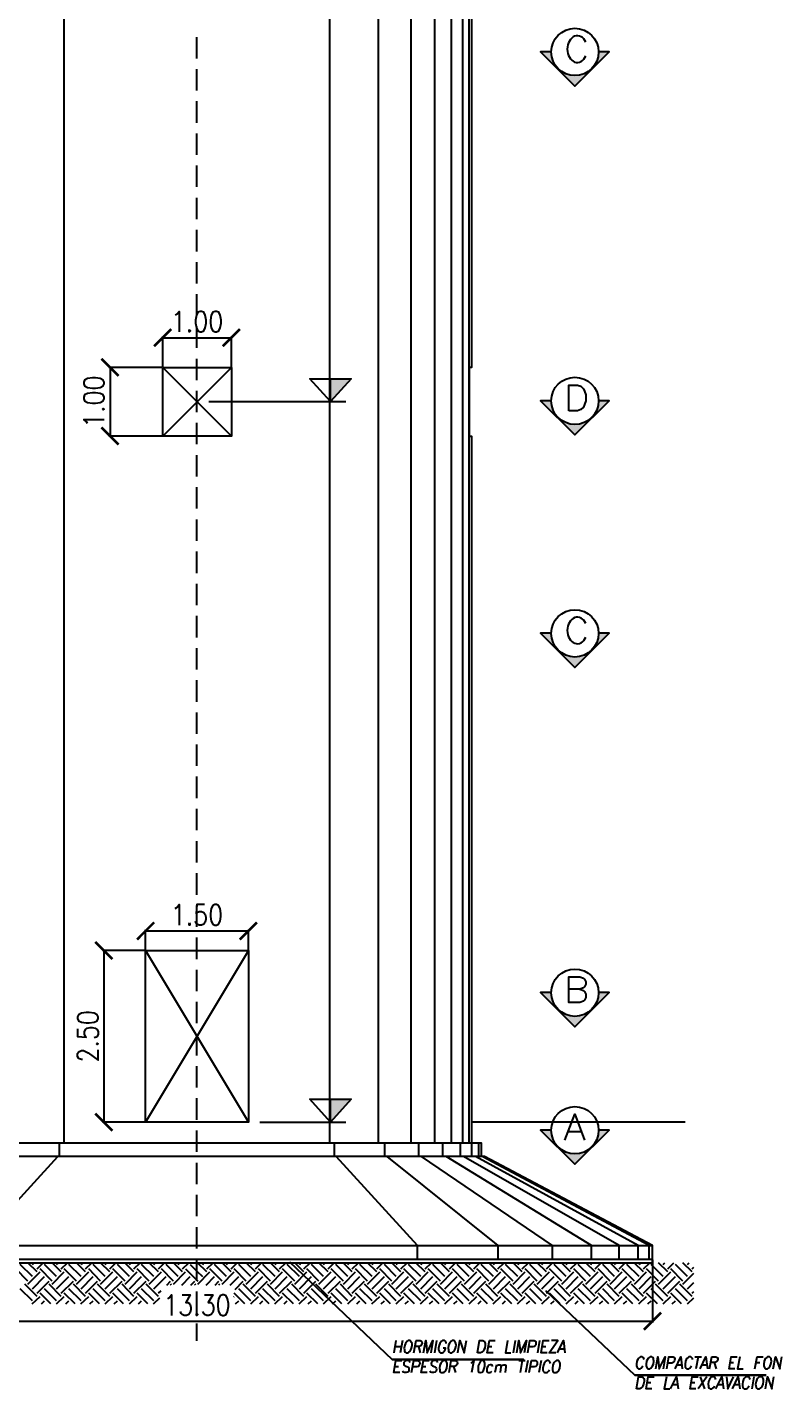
# Model space of a CAD drawing. Extents: x 93 to 1928, y 79 to 574.
# Drawn here: x 203 to 313.3, y 92 to 290.8 of the extents above; entities that cross this region are included whole.
import ezdxf

# ---------------------------------------------------------------- set-up
doc = ezdxf.new("R2010")
doc.units = 0
doc.header["$MEASUREMENT"] = 0
for name, color, linetype in [('Cotas', 1, 'Continuous'), ('PDF_00-COTAS-PARCIALES', 4, 'Continuous'), ('PDF_auxiliar', 1, 'Continuous'), ('PDF_encofrado', 4, 'Continuous'), ('PDF_HATCH', 1, 'Continuous'), ('PDF_LINEAS-POS-ARMADURA', 4, 'Continuous')]:
    doc.layers.add(name, color=color, linetype=linetype)
doc.styles.add('ROMANS', font='ROMANS.SHX', dxfattribs={"width": 0.85})
doc.dimstyles.new('1.10', dxfattribs={"dimtxt": 3, "dimasz": 2.5, "dimexe": 0.18, "dimexo": 0.0625, "dimgap": 0.85, "dimtad": 1, "dimlfac": 0.1, "dimzin": 0, "dimdsep": 46, "dimtxsty": 'ROMANS', "dimblk": 'ARCHTICK', "dimcen": 0.09, "dimclrd": 256, "dimclre": 256, "dimclrt": 2, "dimadec": 0, "dimazin": 0, "dimtfac": 1, "dimtofl": 0, "dimtmove": 0, "dimatfit": 3, "dimfxl": 15, "dimfxlon": 1, "dimtolj": 1, "dimtzin": 0, "dimarcsym": 0})

# ---------------------------------------------------------------- blocks, each defined once
blk = doc.blocks.new('_ArchTick')
at = {"color": 0, "linetype": 'ByBlock', "const_width": 0.15}
blk.add_lwpolyline([(-0.5, -0.5), (0.5, 0.5)], dxfattribs=at)
blk = doc.blocks.new('*D9')
at = {"layer": 'Cotas', "lineweight": -2, "transparency": 16777216}
for p, q in [((222.76, 241.15), (214.94, 241.15)), ((215.12, 241.15), (215.12, 231.12)), ((222.76, 231.12), (214.94, 231.12))]:
    blk.add_line(p, q, dxfattribs=at)
at = {"layer": 'Defpoints', "color": 0, "transparency": 16777216}
for p in [(222.82, 241.15), (215.12, 231.12), (222.82, 231.12)]:
    blk.add_point(p, dxfattribs=at)
at = {"layer": 'Cotas', "lineweight": -2, "transparency": 16777216, "xscale": 2.5, "yscale": 2.5, "zscale": 2.5}
for p, rotation in [((215.12, 241.15), 90), ((215.12, 231.12), 270)]:
    blk.add_blockref('_ArchTick', p, dxfattribs=dict(at, rotation=rotation))
at = {"layer": 'Cotas', "color": 2, "transparency": 16777216, "insert": (212.77, 236.14), "char_height": 3, "attachment_point": 5, "rotation": 90, "style": 'ROMANS'}
blk.add_mtext('\\A1;1.00', dxfattribs=at)
blk = doc.blocks.new('*D10')
at = {"layer": 'Cotas', "lineweight": -2, "transparency": 16777216}
for p, q in [((222.82, 241.21), (222.82, 245.67)), ((222.82, 245.49), (232.85, 245.49)), ((232.85, 241.21), (232.85, 245.67))]:
    blk.add_line(p, q, dxfattribs=at)
at = {"layer": 'Defpoints', "color": 0, "transparency": 16777216}
for p in [(232.85, 245.49), (222.82, 241.15), (232.85, 241.15)]:
    blk.add_point(p, dxfattribs=at)
at = {"layer": 'Cotas', "lineweight": -2, "transparency": 16777216, "xscale": 2.5, "yscale": 2.5, "zscale": 2.5, "rotation": 180}
blk.add_blockref('_ArchTick', (222.82, 245.49), dxfattribs=at)
at = {"layer": 'Cotas', "lineweight": -2, "transparency": 16777216, "xscale": 2.5, "yscale": 2.5, "zscale": 2.5}
blk.add_blockref('_ArchTick', (232.85, 245.49), dxfattribs=at)
at = {"layer": 'Cotas', "color": 2, "transparency": 16777216, "insert": (227.84, 247.84), "char_height": 3, "attachment_point": 5, "style": 'ROMANS'}
blk.add_mtext('\\A1;1.00', dxfattribs=at)
blk = doc.blocks.new('*D11')
at = {"layer": 'Cotas', "lineweight": -2, "transparency": 16777216}
for p, q in [((220.24, 155.97), (214.04, 155.97)), ((214.22, 155.97), (214.22, 130.89)), ((220.24, 130.89), (214.04, 130.89))]:
    blk.add_line(p, q, dxfattribs=at)
at = {"layer": 'Defpoints', "color": 0, "transparency": 16777216}
for p in [(220.31, 155.97), (214.22, 130.89), (220.31, 130.89)]:
    blk.add_point(p, dxfattribs=at)
at = {"layer": 'Cotas', "lineweight": -2, "transparency": 16777216, "xscale": 2.5, "yscale": 2.5, "zscale": 2.5}
for p, rotation in [((214.22, 155.97), 90), ((214.22, 130.89), 270)]:
    blk.add_blockref('_ArchTick', p, dxfattribs=dict(at, rotation=rotation))
at = {"layer": 'Cotas', "color": 2, "transparency": 16777216, "insert": (211.87, 143.43), "char_height": 3, "attachment_point": 5, "rotation": 90, "style": 'ROMANS'}
blk.add_mtext('\\A1;2.50', dxfattribs=at)
blk = doc.blocks.new('*D12')
at = {"layer": 'Cotas', "lineweight": -2, "transparency": 16777216}
for p, q in [((220.31, 156.03), (220.31, 159.01)), ((220.31, 158.83), (235.33, 158.83)), ((235.33, 156.03), (235.33, 159.01))]:
    blk.add_line(p, q, dxfattribs=at)
at = {"layer": 'Defpoints', "color": 0, "transparency": 16777216}
for p in [(235.33, 158.83), (220.31, 155.97), (235.33, 155.97)]:
    blk.add_point(p, dxfattribs=at)
at = {"layer": 'Cotas', "lineweight": -2, "transparency": 16777216, "xscale": 2.5, "yscale": 2.5, "zscale": 2.5, "rotation": 180}
blk.add_blockref('_ArchTick', (220.31, 158.83), dxfattribs=at)
at = {"layer": 'Cotas', "lineweight": -2, "transparency": 16777216, "xscale": 2.5, "yscale": 2.5, "zscale": 2.5}
blk.add_blockref('_ArchTick', (235.33, 158.83), dxfattribs=at)
at = {"layer": 'Cotas', "color": 2, "transparency": 16777216, "insert": (227.82, 161.18), "char_height": 3, "attachment_point": 5, "style": 'ROMANS'}
blk.add_mtext('\\A1;1.50', dxfattribs=at)
blk = doc.blocks.new('*D13')
at = {"layer": 'Cotas', "lineweight": -2, "transparency": 16777216}
for p, q in [((161.26, 110.8), (161.26, 101.65)), ((294.38, 110.8), (294.38, 101.65)), ((161.26, 101.83), (294.38, 101.83))]:
    blk.add_line(p, q, dxfattribs=at)
at = {"layer": 'Defpoints', "color": 0, "transparency": 16777216}
for p in [(161.26, 110.86), (294.38, 110.86), (294.38, 101.83)]:
    blk.add_point(p, dxfattribs=at)
at = {"layer": 'Cotas', "lineweight": -2, "transparency": 16777216, "xscale": 2.5, "yscale": 2.5, "zscale": 2.5, "rotation": 180}
blk.add_blockref('_ArchTick', (161.26, 101.83), dxfattribs=at)
at = {"layer": 'Cotas', "lineweight": -2, "transparency": 16777216, "xscale": 2.5, "yscale": 2.5, "zscale": 2.5}
blk.add_blockref('_ArchTick', (294.38, 101.83), dxfattribs=at)
at = {"layer": 'Cotas', "color": 2, "transparency": 16777216, "insert": (227.82, 104.18), "char_height": 3, "attachment_point": 5, "style": 'ROMANS'}
blk.add_mtext('\\A1;13.30', dxfattribs=at)

msp = doc.modelspace()

# ---------------------------------------------------------------- hatches: boundary and pattern name
at = {"layer": 'PDF_00-COTAS-PARCIALES', "transparency": 33554559}
for points in [[(288.045, 287.243), (286.453, 287.243), (286.421, 286.606), (286.23, 286.001), (285.944, 285.428), (285.562, 284.919), (285.116, 284.474), (284.575, 284.155), (283.97, 283.932), (283.334, 283.805), (282.697, 283.805), (282.092, 283.932), (281.487, 284.155), (280.946, 284.474), (280.469, 284.919), (280.087, 285.428), (279.8, 286.001), (279.641, 286.606), (279.578, 287.243), (278.018, 287.243), (280.341, 284.919), (280.755, 284.474), (281.105, 284.155), (283.015, 282.245), (284.607, 283.805), (284.702, 283.932), (284.957, 284.155), (286.23, 285.428), (286.771, 286.001), (287.408, 286.606)], [(288.045, 236.281), (286.453, 236.281), (286.421, 235.644), (286.23, 235.039), (285.944, 234.466), (285.562, 233.957), (285.116, 233.543), (284.575, 233.193), (283.97, 232.97), (283.334, 232.843), (282.697, 232.843), (282.092, 232.97), (281.487, 233.193), (280.946, 233.543), (280.469, 233.957), (280.087, 234.466), (279.8, 235.039), (279.641, 235.644), (279.578, 236.281), (278.018, 236.281), (283.015, 231.283), (284.607, 232.843), (284.702, 232.97), (284.957, 233.193), (285.275, 233.543), (285.721, 233.957), (286.23, 234.466), (286.771, 235.039), (287.408, 235.644)], [(288.045, 202.316), (286.453, 202.316), (286.421, 201.68), (286.23, 201.075), (285.944, 200.502), (285.562, 199.993), (285.116, 199.579), (284.575, 199.229), (283.97, 199.006), (283.334, 198.878), (282.697, 198.878), (282.092, 199.006), (281.487, 199.229), (280.946, 199.579), (280.469, 199.993), (280.087, 200.502), (279.8, 201.075), (279.641, 201.68), (279.578, 202.316), (278.018, 202.316), (283.015, 197.319), (284.607, 198.878), (284.702, 199.006), (284.957, 199.229), (285.275, 199.579), (285.721, 199.993), (286.23, 200.502), (286.771, 201.075), (287.408, 201.68)], [(288.045, 149.826), (286.453, 149.826), (286.421, 149.189), (286.23, 148.585), (285.944, 148.012), (285.562, 147.502), (285.116, 147.088), (284.575, 146.738), (283.97, 146.515), (283.334, 146.388), (282.697, 146.388), (282.092, 146.515), (281.487, 146.738), (280.946, 147.088), (280.469, 147.502), (280.087, 148.012), (279.8, 148.585), (279.641, 149.189), (279.578, 149.826), (278.018, 149.826), (283.015, 144.828), (284.607, 146.388), (284.702, 146.515), (284.957, 146.738), (285.275, 147.088), (285.721, 147.502), (286.23, 148.012), (286.771, 148.585), (287.408, 149.189)], [(288.045, 129.74), (286.453, 129.74), (286.421, 129.135), (286.23, 128.499), (285.944, 127.926), (285.562, 127.448), (285.116, 127.003), (284.575, 126.684), (283.97, 126.43), (283.334, 126.334), (282.697, 126.334), (282.092, 126.43), (281.487, 126.684), (280.946, 127.003), (280.469, 127.448), (280.087, 127.926), (279.8, 128.499), (279.641, 129.135), (279.578, 129.74), (278.018, 129.74), (278.654, 129.135), (279.259, 128.499), (279.832, 127.926), (280.341, 127.448), (280.755, 127.003), (281.105, 126.684), (281.328, 126.43), (281.456, 126.334), (283.015, 124.743), (285.721, 127.448), (286.23, 127.926), (286.771, 128.499), (287.408, 129.135)]]:
    msp.add_hatch(color=256, dxfattribs=at).paths.add_polyline_path(points)

# ---------------------------------------------------------------- linework, layer by layer
at = {"layer": 'PDF_00-COTAS-PARCIALES', "lineweight": 25}
for points in [[(279.578, 287.243), (278.018, 287.243), (283.015, 282.245), (288.045, 287.243), (286.453, 287.243)], [(279.578, 236.281), (278.018, 236.281), (283.015, 231.283), (288.045, 236.281), (286.453, 236.281)], [(279.578, 202.316), (278.018, 202.316), (283.015, 197.319), (288.045, 202.316), (286.453, 202.316)], [(279.578, 149.826), (278.018, 149.826), (283.015, 144.828), (288.045, 149.826), (286.453, 149.826)], [(279.578, 129.74), (278.018, 129.74), (283.015, 124.743), (288.045, 129.74), (286.453, 129.74)]]:
    msp.add_lwpolyline(points, dxfattribs=at)
at = {"layer": 'PDF_00-COTAS-PARCIALES', "color": 2, "lineweight": 25}
for points in [[(247.332, 236.153), (244.308, 239.496), (250.324, 239.496), (247.332, 236.153), (247.332, 239.496)], [(229.538, 236.153), (249.56, 236.153)], [(247.332, 130.886), (244.308, 134.26), (250.324, 134.26), (247.332, 130.886), (247.332, 134.26)], [(237.019, 130.886), (249.56, 130.886)]]:
    msp.add_lwpolyline(points, dxfattribs=at)
at = {"layer": 'PDF_00-COTAS-PARCIALES', "color": 6, "lineweight": 25}
msp.add_lwpolyline([(282.124, 234.816), (282.124, 238.572), (283.397, 238.572), (283.907, 238.413), (284.289, 238.031), (284.448, 237.681), (284.639, 237.14), (284.639, 236.249), (284.448, 235.708), (284.289, 235.357), (283.907, 235.007), (283.397, 234.816)], close=True, dxfattribs=at)
for points in [[(283.747, 150.335), (284.289, 150.144), (284.448, 149.985), (284.639, 149.603), (284.639, 149.094), (284.448, 148.712), (284.289, 148.553), (283.747, 148.362), (282.124, 148.362), (282.124, 152.118), (283.747, 152.118), (284.289, 151.927), (284.448, 151.768), (284.639, 151.418), (284.639, 151.036), (284.448, 150.685), (284.289, 150.526), (283.747, 150.335), (282.124, 150.335)], [(281.583, 128.276), (283.015, 132.064), (284.448, 128.276)], [(282.124, 129.549), (283.907, 129.549)]]:
    msp.add_lwpolyline(points, dxfattribs=at)
at = {"layer": 'PDF_00-COTAS-PARCIALES', "lineweight": 25}
for centre in [(283.031, 287.227), (283.031, 236.265), (283.031, 202.3), (283.031, 149.81), (283.031, 129.724)]:
    msp.add_circle(centre, 3.454, dxfattribs=at)
at = {"layer": 'PDF_00-COTAS-PARCIALES', "color": 6, "lineweight": 25}
for centre, major_axis, ratio, start_param, end_param in [((283.38, 287.646), (0.02, 1.954), 0.7461485, 5.2558136, 10.4800962), ((283.384, 202.731), (-0.001, 1.94), 0.751241, 5.2450522, 10.4611507)]:
    msp.add_ellipse(centre, major_axis=major_axis, ratio=ratio, start_param=start_param, end_param=end_param, dxfattribs=at)
at = {"layer": 'PDF_00-COTAS-PARCIALES', "color": 2, "transparency": 33554559}
for points in [[(247.332, 239.496), (250.324, 239.496), (247.332, 236.153)], [(247.332, 134.26), (250.324, 134.26), (247.332, 130.886)]]:
    msp.add_solid(points, dxfattribs=at)
at = {"layer": 'PDF_auxiliar', "lineweight": 25}
for points in [[(208.402, 127.894), (208.402, 454.645)], [(247.237, 127.894), (247.237, 454.645)], [(254.335, 127.894), (254.335, 454.645)], [(259.11, 127.894), (259.11, 454.645)], [(262.548, 127.894), (262.548, 454.645)], [(264.999, 127.894), (264.999, 454.645)], [(266.654, 127.894), (266.654, 454.645)], [(267.609, 127.894), (267.609, 454.645)], [(227.819, 286.288), (227.819, 289.407)], [(227.819, 281.577), (227.819, 284.728)], [(227.819, 276.898), (227.819, 280.017)], [(227.819, 272.187), (227.819, 275.338)], [(227.819, 267.507), (227.819, 270.627)], [(227.819, 262.796), (227.819, 265.916)], [(227.819, 258.085), (227.819, 261.236)], [(227.819, 253.406), (227.819, 256.525)], [(227.819, 248.695), (227.819, 251.846)], [(227.819, 244.016), (227.819, 247.135)], [(222.822, 241.151), (232.849, 231.124)], [(232.849, 241.151), (222.822, 231.124)], [(227.819, 239.305), (227.819, 242.424)], [(227.819, 234.593), (227.819, 237.745)], [(227.819, 229.914), (227.819, 233.034)], [(227.819, 225.203), (227.819, 228.354)], [(227.819, 220.524), (227.819, 223.643)], [(227.819, 215.813), (227.819, 218.932)], [(227.819, 211.102), (227.819, 214.253)], [(227.819, 206.422), (227.819, 209.542)], [(227.819, 201.711), (227.819, 204.863)], [(227.819, 197.032), (227.819, 200.152)], [(227.819, 192.321), (227.819, 195.441)], [(227.819, 187.61), (227.819, 190.761)], [(227.819, 182.931), (227.819, 186.05)], [(227.819, 178.22), (227.819, 181.371)], [(227.819, 173.54), (227.819, 176.66)], [(227.819, 168.829), (227.819, 171.949)], [(227.819, 164.118), (227.819, 167.27)], [(227.819, 159.439), (227.819, 162.559)], [(227.819, 154.728), (227.819, 157.879)], [(220.307, 155.969), (235.332, 130.886)], [(235.332, 155.969), (220.307, 130.886)], [(227.819, 150.049), (227.819, 153.168)], [(227.819, 145.338), (227.819, 148.457)], [(227.819, 140.627), (227.819, 143.778)], [(227.819, 135.947), (227.819, 139.067)], [(227.819, 131.236), (227.819, 134.388)], [(227.819, 126.557), (227.819, 129.677)], [(207.734, 125.889), (207.734, 127.894)], [(247.905, 125.889), (247.905, 127.894)], [(255.258, 125.889), (255.258, 127.894)], [(260.224, 125.889), (260.224, 127.894)], [(263.757, 125.889), (263.757, 127.894)], [(266.304, 125.889), (266.304, 127.894)], [(267.991, 125.889), (267.991, 127.894)], [(269.009, 125.889), (269.009, 127.894)], [(195.606, 110.864), (195.606, 112.869), (207.479, 125.889)], [(260.033, 110.864), (260.033, 112.869), (248.16, 125.889)], [(271.842, 110.864), (271.842, 112.869), (255.608, 125.889)], [(279.768, 110.864), (279.768, 112.869), (260.606, 125.889)], [(285.466, 110.864), (285.466, 112.869), (264.203, 125.889)], [(289.509, 110.864), (289.509, 112.869), (266.749, 125.889)], [(292.278, 110.864), (292.278, 112.869), (268.5, 125.889)], [(293.87, 110.864), (293.87, 112.869), (269.487, 125.889)], [(227.819, 121.846), (227.819, 124.965)], [(227.819, 117.167), (227.819, 120.286)], [(227.819, 112.456), (227.819, 115.575)], [(161.26, 110.864), (161.26, 110.355), (294.379, 110.355), (294.379, 110.864)], [(227.819, 107.745), (227.819, 110.896)], [(241.348, 110.482), (256.34, 96.253), (275.535, 96.253), (256.372, 96.253)], [(227.819, 103.065), (227.819, 106.185)], [(278.718, 106.312), (291.769, 93.93)], [(227.819, 98.959), (227.819, 101.506)], [(310.963, 93.93), (291.801, 93.93), (310.963, 93.93)]]:
    msp.add_lwpolyline(points, dxfattribs=at)
at = {"layer": 'PDF_auxiliar', "color": 6, "lineweight": 25}
msp.add_lwpolyline([(299.122, 130.886), (267.927, 130.886)], dxfattribs=at)
at = {"layer": 'PDF_encofrado', "lineweight": 25}
for points in [[(267.927, 454.645), (267.927, 330.152), (267.609, 330.152), (267.609, 320.125), (267.927, 320.125), (267.927, 241.151), (267.609, 241.151), (267.609, 231.124), (267.927, 231.124), (267.927, 127.894)], [(186.311, 127.894), (269.328, 127.894), (269.328, 125.889)], [(161.26, 112.869), (294.379, 112.869)]]:
    msp.add_lwpolyline(points, dxfattribs=at)
for points in [[(222.822, 241.151), (232.849, 241.151), (232.849, 231.124), (222.822, 231.124)], [(220.307, 155.969), (235.332, 155.969), (235.332, 130.886), (220.307, 130.886)], [(269.837, 125.889), (185.834, 125.889), (161.26, 112.869), (161.26, 110.864), (294.379, 110.864), (294.379, 112.869)]]:
    msp.add_lwpolyline(points, close=True, dxfattribs=at)
at = {"layer": 'PDF_HATCH', "lineweight": 25}
for points in [[(203.118, 107.681), (201.367, 109.464)], [(203.787, 108.349), (202.004, 110.132)], [(204.455, 109.018), (203.118, 110.355)], [(203.787, 110.132), (204.041, 110.355)], [(204.455, 109.464), (205.346, 110.355)], [(206.683, 107.681), (204.901, 109.464)], [(207.32, 108.349), (205.569, 110.132)], [(207.988, 109.018), (206.651, 110.355)], [(207.32, 110.132), (207.574, 110.355)], [(207.988, 109.464), (208.911, 110.355)], [(210.216, 107.681), (208.434, 109.464)], [(210.885, 108.349), (209.102, 110.132)], [(211.553, 109.018), (210.216, 110.355)], [(210.885, 110.132), (211.108, 110.355)], [(211.553, 109.464), (212.445, 110.355)], [(213.75, 107.681), (211.999, 109.464)], [(214.418, 108.349), (212.668, 110.132)], [(215.087, 109.018), (213.75, 110.355)], [(214.418, 110.132), (214.673, 110.355)], [(215.087, 109.464), (215.978, 110.355)], [(217.315, 107.681), (215.532, 109.464)], [(217.983, 108.349), (216.201, 110.132)], [(218.62, 109.018), (217.283, 110.355)], [(217.983, 110.132), (218.206, 110.355)], [(218.62, 109.464), (219.543, 110.355)], [(220.848, 107.681), (219.066, 109.464)], [(221.517, 108.349), (219.734, 110.132)], [(222.185, 109.018), (220.848, 110.355)], [(221.517, 110.132), (221.74, 110.355)], [(222.185, 109.464), (223.076, 110.355)], [(224.382, 107.681), (222.631, 109.464)], [(225.05, 108.349), (223.299, 110.132)], [(225.718, 109.018), (224.382, 110.355)], [(225.05, 110.132), (225.305, 110.355)], [(225.718, 109.464), (226.61, 110.355)], [(226.164, 109.464), (227.819, 107.808), (227.947, 107.681)], [(226.833, 110.132), (227.819, 109.113), (228.615, 108.349)], [(229.252, 109.018), (227.915, 110.355)], [(228.615, 110.132), (228.838, 110.355)], [(229.252, 109.464), (230.175, 110.355)], [(231.48, 107.681), (229.697, 109.464)], [(232.148, 108.349), (230.366, 110.132)], [(232.817, 109.018), (231.48, 110.355)], [(232.148, 110.132), (232.371, 110.355)], [(232.817, 109.464), (233.708, 110.355)], [(235.013, 107.681), (233.263, 109.464)], [(235.682, 108.349), (233.931, 110.132)], [(236.35, 109.018), (235.013, 110.355)], [(235.682, 110.132), (235.936, 110.355)], [(236.35, 109.464), (237.242, 110.355)], [(238.578, 107.681), (236.796, 109.464)], [(239.247, 108.349), (237.464, 110.132)], [(239.884, 109.018), (238.547, 110.355)], [(239.247, 110.132), (239.47, 110.355)], [(239.884, 109.464), (240.807, 110.355)], [(242.112, 107.681), (240.329, 109.464)], [(242.78, 108.349), (240.998, 110.132)], [(243.449, 109.018), (242.112, 110.355)], [(242.78, 110.132), (243.003, 110.355)], [(243.449, 109.464), (244.34, 110.355)], [(245.645, 107.681), (243.894, 109.464)], [(246.314, 108.349), (244.563, 110.132)], [(246.982, 109.018), (245.645, 110.355)], [(246.314, 110.132), (246.568, 110.355)], [(246.982, 109.464), (247.873, 110.355)], [(249.21, 107.681), (247.428, 109.464)], [(249.879, 108.349), (248.096, 110.132)], [(250.515, 109.018), (249.178, 110.355)], [(249.879, 110.132), (250.101, 110.355)], [(250.515, 109.464), (251.438, 110.355)], [(252.743, 107.681), (250.961, 109.464)], [(253.412, 108.349), (251.629, 110.132)], [(254.08, 109.018), (252.743, 110.355)], [(253.412, 110.132), (253.635, 110.355)], [(254.08, 109.464), (254.972, 110.355)], [(256.277, 107.681), (254.526, 109.464)], [(256.945, 108.349), (255.195, 110.132)], [(257.614, 109.018), (256.277, 110.355)], [(256.945, 110.132), (257.2, 110.355)], [(257.614, 109.464), (258.505, 110.355)], [(259.842, 107.681), (258.059, 109.464)], [(260.51, 108.349), (258.728, 110.132)], [(261.147, 109.018), (259.81, 110.355)], [(260.51, 110.132), (260.733, 110.355)], [(261.147, 109.464), (262.07, 110.355)], [(263.375, 107.681), (261.593, 109.464)], [(264.044, 108.349), (262.261, 110.132)], [(264.712, 109.018), (263.375, 110.355)], [(264.044, 110.132), (264.267, 110.355)], [(264.712, 109.464), (265.603, 110.355)], [(266.909, 107.681), (265.158, 109.464)], [(267.577, 108.349), (265.826, 110.132)], [(268.245, 109.018), (266.909, 110.355)], [(267.577, 110.132), (267.832, 110.355)], [(268.245, 109.464), (269.137, 110.355)], [(270.474, 107.681), (268.691, 109.464)], [(271.142, 108.349), (269.36, 110.132)], [(271.779, 109.018), (270.442, 110.355)], [(271.142, 110.132), (271.365, 110.355)], [(271.779, 109.464), (272.702, 110.355)], [(274.007, 107.681), (272.224, 109.464)], [(274.675, 108.349), (272.893, 110.132)], [(275.344, 109.018), (274.007, 110.355)], [(274.675, 110.132), (274.898, 110.355)], [(275.344, 109.464), (276.235, 110.355)], [(277.54, 107.681), (275.79, 109.464)], [(278.209, 108.349), (276.458, 110.132)], [(278.877, 109.018), (277.54, 110.355)], [(278.209, 110.132), (278.463, 110.355)], [(278.877, 109.464), (279.768, 110.355)], [(281.105, 107.681), (279.323, 109.464)], [(281.774, 108.349), (279.991, 110.132)], [(282.411, 109.018), (281.074, 110.355)], [(281.774, 110.132), (281.997, 110.355)], [(282.411, 109.464), (283.334, 110.355)], [(284.639, 107.681), (282.856, 109.464)], [(285.307, 108.349), (283.525, 110.132)], [(285.976, 109.018), (284.639, 110.355)], [(285.307, 110.132), (285.53, 110.355)], [(285.976, 109.464), (286.867, 110.355)], [(288.172, 107.681), (286.421, 109.464)], [(288.84, 108.349), (287.09, 110.132)], [(289.509, 109.018), (288.172, 110.355)], [(288.84, 110.132), (289.095, 110.355)], [(289.509, 109.464), (290.4, 110.355)], [(291.737, 107.681), (289.955, 109.464)], [(292.406, 108.349), (290.623, 110.132)], [(293.042, 109.018), (291.705, 110.355)], [(292.406, 110.132), (292.628, 110.355)], [(293.042, 109.464), (293.965, 110.355)], [(295.27, 107.681), (293.488, 109.464)], [(295.939, 108.349), (294.156, 110.132)], [(296.607, 109.018), (295.27, 110.355)], [(295.939, 110.132), (296.162, 110.355)], [(296.607, 109.464), (297.499, 110.355)], [(298.804, 107.681), (297.053, 109.464)], [(299.472, 108.349), (297.722, 110.132)], [(300.141, 109.018), (298.804, 110.355)], [(299.472, 110.132), (299.727, 110.355)], [(300.141, 109.464), (300.395, 109.718)], [(203.118, 107.235), (204.901, 109.018)], [(203.787, 106.567), (205.569, 108.349)], [(204.455, 105.898), (206.238, 107.681)], [(206.683, 107.235), (208.434, 109.018)], [(207.32, 106.567), (209.102, 108.349)], [(207.988, 105.898), (209.771, 107.681)], [(210.216, 107.235), (211.999, 109.018)], [(210.885, 106.567), (212.668, 108.349)], [(211.553, 105.898), (213.304, 107.681)], [(213.75, 107.235), (215.532, 109.018)], [(214.418, 106.567), (216.201, 108.349)], [(215.087, 105.898), (216.869, 107.681)], [(217.315, 107.235), (219.066, 109.018)], [(217.983, 106.567), (219.734, 108.349)], [(218.62, 105.898), (220.403, 107.681)], [(220.848, 107.235), (222.631, 109.018)], [(221.517, 106.567), (223.299, 108.349)], [(223.395, 107.108), (223.936, 107.681)], [(224.382, 107.235), (226.164, 109.018)], [(225.591, 107.108), (226.833, 108.349)], [(226.928, 107.108), (227.501, 107.681)], [(227.947, 107.235), (229.697, 109.018)], [(229.156, 107.108), (230.366, 108.349)], [(230.461, 107.108), (231.034, 107.681)], [(231.48, 107.235), (233.263, 109.018)], [(232.69, 107.108), (233.931, 108.349)], [(233.39, 106.471), (234.568, 107.681)], [(235.013, 107.235), (236.796, 109.018)], [(235.682, 106.567), (237.464, 108.349)], [(236.35, 105.898), (238.133, 107.681)], [(238.578, 107.235), (240.329, 109.018)], [(239.247, 106.567), (240.998, 108.349)], [(239.884, 105.898), (241.666, 107.681)], [(242.112, 107.235), (243.894, 109.018)], [(242.78, 106.567), (244.563, 108.349)], [(243.449, 105.898), (245.199, 107.681)], [(245.645, 107.235), (247.428, 109.018)], [(246.314, 106.567), (248.096, 108.349)], [(246.982, 105.898), (248.765, 107.681)], [(249.21, 107.235), (250.961, 109.018)], [(249.879, 106.567), (251.629, 108.349)], [(250.515, 105.898), (252.298, 107.681)], [(252.743, 107.235), (254.526, 109.018)], [(253.412, 106.567), (255.195, 108.349)], [(254.08, 105.898), (255.831, 107.681)], [(256.277, 107.235), (258.059, 109.018)], [(256.945, 106.567), (258.728, 108.349)], [(257.614, 105.898), (259.396, 107.681)], [(259.842, 107.235), (261.593, 109.018)], [(260.51, 106.567), (262.261, 108.349)], [(261.147, 105.898), (262.93, 107.681)], [(263.375, 107.235), (265.158, 109.018)], [(264.044, 106.567), (265.826, 108.349)], [(264.712, 105.898), (266.463, 107.681)], [(266.909, 107.235), (268.691, 109.018)], [(267.577, 106.567), (269.36, 108.349)], [(268.245, 105.898), (270.028, 107.681)], [(270.474, 107.235), (272.224, 109.018)], [(271.142, 106.567), (272.893, 108.349)], [(271.779, 105.898), (273.561, 107.681)], [(274.007, 107.235), (275.79, 109.018)], [(274.675, 106.567), (276.458, 108.349)], [(275.344, 105.898), (277.095, 107.681)], [(277.54, 107.235), (279.323, 109.018)], [(278.209, 106.567), (279.991, 108.349)], [(278.877, 105.898), (280.66, 107.681)], [(281.105, 107.235), (282.856, 109.018)], [(281.774, 106.567), (283.525, 108.349)], [(282.411, 105.898), (284.193, 107.681)], [(284.639, 107.235), (286.421, 109.018)], [(285.307, 106.567), (287.09, 108.349)], [(285.976, 105.898), (287.726, 107.681)], [(288.172, 107.235), (289.955, 109.018)], [(288.84, 106.567), (290.623, 108.349)], [(289.509, 105.898), (291.292, 107.681)], [(291.737, 107.235), (293.488, 109.018)], [(292.406, 106.567), (294.156, 108.349)], [(293.042, 105.898), (294.825, 107.681)], [(295.27, 107.235), (297.053, 109.018)], [(295.939, 106.567), (297.722, 108.349)], [(296.607, 105.898), (298.358, 107.681)], [(298.804, 107.235), (300.395, 108.827)], [(299.472, 106.567), (300.395, 107.49)], [(203.787, 104.816), (202.004, 106.567)], [(204.455, 105.453), (202.672, 107.235)], [(203.755, 104.339), (204.901, 105.453)], [(206.46, 104.339), (204.901, 105.898)], [(207.32, 104.816), (205.569, 106.567)], [(207.988, 105.453), (206.238, 107.235)], [(207.32, 104.339), (208.434, 105.453)], [(210.026, 104.339), (208.434, 105.898)], [(210.885, 104.816), (209.102, 106.567)], [(211.553, 105.453), (209.771, 107.235)], [(210.853, 104.339), (211.999, 105.453)], [(213.559, 104.339), (211.999, 105.898)], [(214.418, 104.816), (212.668, 106.567)], [(215.087, 105.453), (213.304, 107.235)], [(214.418, 104.339), (215.532, 105.453)], [(217.092, 104.339), (215.532, 105.898)], [(217.983, 104.816), (216.201, 106.567)], [(218.62, 105.453), (216.869, 107.235)], [(217.952, 104.339), (219.066, 105.453)], [(220.657, 104.339), (219.066, 105.898)], [(221.517, 104.816), (219.734, 106.567)], [(222.185, 105.453), (220.403, 107.235)], [(222.185, 105.898), (222.567, 106.28)], [(224.063, 107.108), (223.936, 107.235)], [(227.597, 107.108), (227.501, 107.235)], [(231.162, 107.108), (231.034, 107.235)], [(233.199, 105.389), (233.263, 105.453)], [(234.822, 104.339), (233.263, 105.898)], [(235.682, 104.816), (233.931, 106.567)], [(236.35, 105.453), (234.568, 107.235)], [(235.682, 104.339), (236.796, 105.453)], [(238.356, 104.339), (236.796, 105.898)], [(239.247, 104.816), (237.464, 106.567)], [(239.884, 105.453), (238.133, 107.235)], [(239.215, 104.339), (240.329, 105.453)], [(241.921, 104.339), (240.329, 105.898)], [(242.78, 104.816), (240.998, 106.567)], [(243.449, 105.453), (241.666, 107.235)], [(242.748, 104.339), (243.894, 105.453)], [(245.454, 104.339), (243.894, 105.898)], [(246.314, 104.816), (244.563, 106.567)], [(246.982, 105.453), (245.199, 107.235)], [(246.314, 104.339), (247.428, 105.453)], [(248.987, 104.339), (247.428, 105.898)], [(249.879, 104.816), (248.096, 106.567)], [(250.515, 105.453), (248.765, 107.235)], [(249.847, 104.339), (250.961, 105.453)], [(252.552, 104.339), (250.961, 105.898)], [(253.412, 104.816), (251.629, 106.567)], [(254.08, 105.453), (252.298, 107.235)], [(253.38, 104.339), (254.526, 105.453)], [(256.086, 104.339), (254.526, 105.898)], [(256.945, 104.816), (255.195, 106.567)], [(257.614, 105.453), (255.831, 107.235)], [(256.945, 104.339), (258.059, 105.453)], [(259.619, 104.339), (258.059, 105.898)], [(260.51, 104.816), (258.728, 106.567)], [(261.147, 105.453), (259.396, 107.235)], [(260.479, 104.339), (261.593, 105.453)], [(263.184, 104.339), (261.593, 105.898)], [(264.044, 104.816), (262.261, 106.567)], [(264.712, 105.453), (262.93, 107.235)], [(264.012, 104.339), (265.158, 105.453)], [(266.718, 104.339), (265.158, 105.898)], [(267.577, 104.816), (265.826, 106.567)], [(268.245, 105.453), (266.463, 107.235)], [(267.577, 104.339), (268.691, 105.453)], [(270.251, 104.339), (268.691, 105.898)], [(271.142, 104.816), (269.36, 106.567)], [(271.779, 105.453), (270.028, 107.235)], [(271.11, 104.339), (272.224, 105.453)], [(273.816, 104.339), (272.224, 105.898)], [(274.675, 104.816), (272.893, 106.567)], [(275.344, 105.453), (273.561, 107.235)], [(274.644, 104.339), (275.79, 105.453)], [(277.349, 104.339), (275.79, 105.898)], [(278.209, 104.816), (276.458, 106.567)], [(278.877, 105.453), (277.095, 107.235)], [(278.209, 104.339), (279.323, 105.453)], [(280.883, 104.339), (279.323, 105.898)], [(281.774, 104.816), (279.991, 106.567)], [(282.411, 105.453), (280.66, 107.235)], [(281.742, 104.339), (282.856, 105.453)], [(284.448, 104.339), (282.856, 105.898)], [(285.307, 104.816), (283.525, 106.567)], [(285.976, 105.453), (284.193, 107.235)], [(285.275, 104.339), (286.421, 105.453)], [(287.981, 104.339), (286.421, 105.898)], [(288.84, 104.816), (287.09, 106.567)], [(289.509, 105.453), (287.726, 107.235)], [(288.84, 104.339), (289.955, 105.453)], [(291.514, 104.339), (289.955, 105.898)], [(292.406, 104.816), (290.623, 106.567)], [(293.042, 105.453), (291.292, 107.235)], [(292.374, 104.339), (293.488, 105.453)], [(295.079, 104.339), (293.488, 105.898)], [(295.939, 104.816), (294.156, 106.567)], [(296.607, 105.453), (294.825, 107.235)], [(295.907, 104.339), (297.053, 105.453)], [(298.613, 104.339), (297.053, 105.898)], [(299.472, 104.816), (297.722, 106.567)], [(300.141, 105.453), (298.358, 107.235)], [(300.141, 105.898), (300.395, 106.153)], [(205.092, 104.339), (205.569, 104.816)], [(208.657, 104.339), (209.102, 104.816)], [(212.19, 104.339), (212.668, 104.816)], [(215.723, 104.339), (216.201, 104.816)], [(219.288, 104.339), (219.734, 104.816)], [(221.485, 104.339), (222.376, 105.23)], [(233.454, 104.339), (233.931, 104.816)], [(236.987, 104.339), (237.464, 104.816)], [(240.552, 104.339), (240.998, 104.816)], [(244.085, 104.339), (244.563, 104.816)], [(247.619, 104.339), (248.096, 104.816)], [(251.184, 104.339), (251.629, 104.816)], [(254.717, 104.339), (255.195, 104.816)], [(258.25, 104.339), (258.728, 104.816)], [(261.815, 104.339), (262.261, 104.816)], [(265.349, 104.339), (265.826, 104.816)], [(268.882, 104.339), (269.36, 104.816)], [(272.447, 104.339), (272.893, 104.816)], [(275.981, 104.339), (276.458, 104.816)], [(279.514, 104.339), (279.991, 104.816)], [(283.079, 104.339), (283.525, 104.816)], [(286.612, 104.339), (287.09, 104.816)], [(290.146, 104.339), (290.623, 104.816)], [(293.711, 104.339), (294.156, 104.816)], [(297.244, 104.339), (297.722, 104.816)], [(299.472, 104.339), (300.395, 105.262)]]:
    msp.add_lwpolyline(points, dxfattribs=at)
at = {"layer": 'PDF_LINEAS-POS-ARMADURA', "color": 3, "lineweight": 25}
for points in [[(256.882, 98.991), (256.595, 97.208)], [(256.754, 98.131), (257.677, 98.131)], [(257.837, 98.991), (257.518, 97.208)], [(259.524, 97.208), (259.842, 98.991), (260.447, 98.991), (260.606, 98.895), (260.67, 98.8), (260.701, 98.641), (260.67, 98.482), (260.574, 98.322), (260.51, 98.227), (260.288, 98.131), (259.683, 98.131)], [(260.16, 98.131), (260.447, 97.208)], [(260.924, 97.208), (261.243, 98.991), (261.465, 97.208), (262.293, 98.991), (262.006, 97.208)], [(262.834, 98.991), (262.516, 97.208)], [(264.235, 98.545), (264.203, 98.736), (264.107, 98.895), (263.98, 98.991), (263.694, 98.991), (263.566, 98.895), (263.407, 98.736), (263.312, 98.545), (263.184, 98.322), (263.121, 97.877), (263.121, 97.654), (263.184, 97.463), (263.28, 97.304), (263.407, 97.208), (263.662, 97.208), (263.821, 97.304), (263.98, 97.463), (264.076, 97.654), (264.107, 97.877), (263.789, 97.877)], [(265.922, 97.208), (266.24, 98.991), (266.877, 97.208), (267.195, 98.991)], [(271.078, 97.208), (270.219, 97.208), (270.537, 98.991), (271.397, 98.991)], [(270.378, 98.131), (270.919, 98.131)], [(273.179, 98.991), (272.893, 97.208), (273.689, 97.208)], [(274.325, 98.991), (274.007, 97.208)], [(274.548, 97.208), (274.866, 98.991), (275.089, 97.208), (275.949, 98.991), (275.63, 97.208)], [(276.172, 97.208), (276.458, 98.991), (277.063, 98.991), (277.254, 98.895), (277.317, 98.8), (277.349, 98.641), (277.317, 98.386), (277.19, 98.227), (277.126, 98.131), (276.904, 98.068), (276.299, 98.068)], [(277.859, 98.991), (277.572, 97.208)], [(278.973, 97.208), (278.113, 97.208), (278.4, 98.991), (279.291, 98.991)], [(278.272, 98.131), (278.782, 98.131)], [(280.246, 97.208), (279.291, 97.208), (280.532, 98.991), (279.609, 98.991)], [(280.501, 97.208), (281.36, 98.991), (281.583, 97.208)], [(280.819, 97.813), (281.487, 97.813)], [(257.455, 94.312), (256.595, 94.312), (256.882, 96.062), (257.773, 96.062)], [(258.982, 95.808), (258.887, 95.967), (258.696, 96.062), (258.441, 96.062), (258.219, 95.967), (258.059, 95.808), (258.028, 95.649), (258.059, 95.458), (258.123, 95.394), (258.219, 95.298), (258.6, 95.139), (258.728, 95.044), (258.76, 94.98), (258.791, 94.789), (258.76, 94.534), (258.6, 94.375), (258.378, 94.312), (258.123, 94.312), (257.932, 94.375), (257.837, 94.534)], [(259.173, 94.312), (259.492, 96.062), (260.097, 96.062), (260.288, 95.967), (260.319, 95.871), (260.383, 95.712), (260.319, 95.458), (260.224, 95.298), (260.16, 95.203), (259.937, 95.139), (259.333, 95.139)], [(261.465, 94.312), (260.574, 94.312), (260.892, 96.062), (261.752, 96.062)], [(262.993, 95.808), (262.898, 95.967), (262.707, 96.062), (262.42, 96.062), (262.229, 95.967), (262.07, 95.808), (262.038, 95.649), (262.07, 95.458), (262.102, 95.394), (262.229, 95.298), (262.611, 95.139), (262.739, 95.044), (262.77, 94.98), (262.802, 94.789), (262.77, 94.534), (262.611, 94.375), (262.388, 94.312), (262.134, 94.312), (261.943, 94.375), (261.847, 94.534)], [(264.68, 94.312), (264.967, 96.062), (265.572, 96.062), (265.763, 95.967), (265.826, 95.871), (265.858, 95.712), (265.826, 95.553), (265.731, 95.394), (265.635, 95.298), (265.444, 95.203), (264.839, 95.203)], [(267.863, 95.712), (267.991, 95.808), (268.245, 96.062), (267.927, 94.312)], [(274.866, 96.062), (275.79, 96.062)], [(275.344, 96.062), (275.026, 94.312)], [(276.14, 96.062), (275.821, 94.312)], [(276.363, 94.312), (276.681, 96.062), (277.286, 96.062), (277.445, 95.967), (277.508, 95.871), (277.54, 95.712), (277.508, 95.458), (277.413, 95.298), (277.317, 95.203), (277.095, 95.139), (276.522, 95.139)], [(278.081, 96.062), (277.763, 94.312)], [(279.482, 95.649), (279.418, 95.808), (279.323, 95.967), (279.196, 96.062), (278.941, 96.062), (278.782, 95.967), (278.623, 95.808), (278.527, 95.649), (278.432, 95.394), (278.336, 94.98), (278.368, 94.725), (278.4, 94.534), (278.527, 94.375), (278.623, 94.312), (278.909, 94.312), (279.036, 94.375), (279.196, 94.534), (279.323, 94.725)], [(293.138, 96.222), (293.106, 96.381), (293.01, 96.54), (292.883, 96.635), (292.628, 96.635), (292.469, 96.54), (292.31, 96.381), (292.215, 96.222), (292.087, 95.967), (292.024, 95.553), (292.055, 95.298), (292.087, 95.139), (292.183, 94.98), (292.31, 94.885), (292.565, 94.885), (292.724, 94.98), (292.883, 95.139), (292.979, 95.298)], [(294.857, 94.885), (295.143, 96.635), (295.366, 94.885), (296.225, 96.635), (295.907, 94.885)], [(296.448, 94.885), (296.767, 96.635), (297.371, 96.635), (297.562, 96.54), (297.594, 96.476), (297.626, 96.317), (297.594, 96.062), (297.499, 95.871), (297.403, 95.808), (297.212, 95.712), (296.607, 95.712)], [(297.658, 94.885), (298.485, 96.635), (298.708, 94.885)], [(300.236, 96.222), (300.204, 96.381), (300.077, 96.54), (299.982, 96.635), (299.695, 96.635), (299.568, 96.54), (299.377, 96.381), (299.281, 96.222), (299.186, 95.967), (299.122, 95.553), (299.122, 95.298), (299.154, 95.139), (299.281, 94.98), (299.377, 94.885), (299.663, 94.885), (299.822, 94.98), (299.982, 95.139), (300.077, 95.298)], [(300.555, 96.635), (301.509, 96.635)], [(301.032, 96.635), (300.714, 94.885)], [(301.318, 94.885), (302.178, 96.635), (302.401, 94.885)], [(302.719, 94.885), (303.037, 96.635), (303.642, 96.635), (303.833, 96.54), (303.897, 96.476), (303.929, 96.317), (303.897, 96.126), (303.801, 95.967), (303.706, 95.871), (303.483, 95.808), (302.91, 95.808)], [(303.356, 95.808), (303.674, 94.885)], [(306.412, 94.885), (305.552, 94.885), (305.839, 96.635), (306.73, 96.635)], [(305.711, 95.808), (306.221, 95.808)], [(307.112, 96.635), (306.794, 94.885), (307.621, 94.885)], [(309.34, 94.885), (309.658, 96.635), (310.518, 96.635)], [(309.499, 95.808), (310.04, 95.808)], [(312.014, 94.885), (312.332, 96.635), (312.969, 94.885), (313.255, 96.635)], [(256.754, 95.203), (257.264, 95.203)], [(260.765, 95.203), (261.274, 95.203)], [(265.285, 95.203), (265.603, 94.312)], [(271.047, 95.203), (270.951, 95.394), (270.824, 95.458), (270.633, 95.458), (270.474, 95.394), (270.315, 95.203), (270.187, 94.98), (270.155, 94.789), (270.187, 94.534), (270.283, 94.375), (270.41, 94.312), (270.601, 94.312), (270.76, 94.375), (270.919, 94.534)], [(271.556, 95.458), (271.333, 94.312)], [(271.492, 95.139), (271.747, 95.394), (271.874, 95.458), (272.097, 95.458), (272.193, 95.394), (272.224, 95.139), (272.097, 94.312)], [(272.224, 95.139), (272.479, 95.394), (272.638, 95.458), (272.829, 95.458), (272.957, 95.394), (272.957, 95.139), (272.829, 94.312)], [(294.284, 91.956), (293.424, 91.956), (293.743, 93.707), (294.602, 93.707)], [(296.416, 93.707), (296.098, 91.956), (296.894, 91.956)], [(297.021, 91.956), (297.881, 93.707), (298.103, 91.956)], [(297.944, 95.458), (298.613, 95.458)], [(300.714, 91.956), (299.854, 91.956), (300.141, 93.707), (301.032, 93.707)], [(302.305, 93.707), (301.032, 91.956)], [(301.35, 93.707), (301.987, 91.956)], [(301.637, 95.458), (302.305, 95.458)], [(303.61, 93.293), (303.579, 93.452), (303.483, 93.643), (303.356, 93.707), (303.101, 93.707), (302.942, 93.643), (302.783, 93.452), (302.687, 93.293), (302.56, 93.038), (302.496, 92.625), (302.528, 92.37), (302.56, 92.211), (302.655, 92.052), (302.783, 91.956), (303.037, 91.956), (303.197, 92.052), (303.356, 92.211), (303.451, 92.37)], [(303.642, 91.956), (304.502, 93.707), (304.724, 91.956)], [(305.17, 93.707), (305.393, 91.956), (306.221, 93.707)], [(306.061, 91.956), (306.889, 93.707), (307.112, 91.956)], [(308.64, 93.293), (308.608, 93.452), (308.481, 93.643), (308.385, 93.707), (308.099, 93.707), (307.971, 93.643), (307.78, 93.452), (307.685, 93.293), (307.589, 93.038), (307.526, 92.625), (307.526, 92.37), (307.557, 92.211), (307.685, 92.052), (307.78, 91.956), (308.067, 91.956), (308.226, 92.052), (308.385, 92.211), (308.481, 92.37)], [(309.181, 93.707), (308.863, 91.956)], [(310.868, 91.956), (311.186, 93.707), (311.791, 91.956), (312.109, 93.707)], [(293.583, 92.879), (294.125, 92.879)], [(297.34, 92.561), (298.008, 92.561)], [(300.013, 92.879), (300.555, 92.879)], [(303.96, 92.561), (304.629, 92.561)], [(306.348, 92.561), (307.016, 92.561)]]:
    msp.add_lwpolyline(points, dxfattribs=at)
for points in [[(258.696, 98.991), (258.537, 98.895), (258.378, 98.736), (258.282, 98.545), (258.187, 98.322), (258.091, 97.877), (258.123, 97.654), (258.155, 97.463), (258.25, 97.304), (258.378, 97.208), (258.664, 97.208), (258.791, 97.304), (258.951, 97.463), (259.046, 97.654), (259.173, 97.877), (259.237, 98.322), (259.237, 98.545), (259.173, 98.736), (259.078, 98.895), (258.951, 98.991)], [(265.094, 98.991), (264.967, 98.895), (264.808, 98.736), (264.712, 98.545), (264.585, 98.322), (264.521, 97.877), (264.553, 97.654), (264.585, 97.463), (264.68, 97.304), (264.808, 97.208), (265.062, 97.208), (265.221, 97.304), (265.381, 97.463), (265.476, 97.654), (265.572, 97.877), (265.667, 98.322), (265.635, 98.545), (265.603, 98.736), (265.508, 98.895), (265.381, 98.991)], [(268.818, 97.208), (269.105, 98.991), (269.582, 98.991), (269.773, 98.895), (269.869, 98.736), (269.901, 98.545), (269.933, 98.322), (269.869, 97.877), (269.742, 97.654), (269.646, 97.463), (269.487, 97.304), (269.264, 97.208)], [(263.853, 96.062), (263.694, 95.967), (263.534, 95.808), (263.439, 95.649), (263.312, 95.394), (263.248, 94.98), (263.28, 94.725), (263.312, 94.534), (263.407, 94.375), (263.534, 94.312), (263.789, 94.312), (263.948, 94.375), (264.107, 94.534), (264.203, 94.725), (264.33, 94.98), (264.394, 95.394), (264.362, 95.649), (264.33, 95.808), (264.235, 95.967), (264.107, 96.062)], [(269.455, 96.062), (269.232, 95.967), (269.073, 95.712), (268.914, 95.298), (268.882, 95.044), (268.882, 94.63), (268.946, 94.375), (269.137, 94.312), (269.264, 94.312), (269.487, 94.375), (269.678, 94.63), (269.805, 95.044), (269.869, 95.298), (269.869, 95.712), (269.773, 95.967), (269.582, 96.062)], [(280.341, 96.062), (280.182, 95.967), (280.023, 95.808), (279.928, 95.649), (279.832, 95.394), (279.768, 94.98), (279.768, 94.725), (279.8, 94.534), (279.928, 94.375), (280.023, 94.312), (280.31, 94.312), (280.437, 94.375), (280.628, 94.534), (280.723, 94.725), (280.819, 94.98), (280.883, 95.394), (280.883, 95.649), (280.851, 95.808), (280.723, 95.967), (280.628, 96.062)], [(294.029, 96.635), (293.87, 96.54), (293.711, 96.381), (293.615, 96.222), (293.488, 95.967), (293.424, 95.553), (293.456, 95.298), (293.488, 95.139), (293.583, 94.98), (293.711, 94.885), (293.965, 94.885), (294.125, 94.98), (294.284, 95.139), (294.379, 95.298), (294.507, 95.553), (294.57, 95.967), (294.538, 96.222), (294.507, 96.381), (294.411, 96.54), (294.284, 96.635)], [(311.186, 96.635), (311.059, 96.54), (310.868, 96.381), (310.772, 96.222), (310.677, 95.967), (310.613, 95.553), (310.613, 95.298), (310.677, 95.139), (310.772, 94.98), (310.9, 94.885), (311.154, 94.885), (311.314, 94.98), (311.473, 95.139), (311.568, 95.298), (311.664, 95.553), (311.759, 95.967), (311.727, 96.222), (311.696, 96.381), (311.568, 96.54), (311.473, 96.635)], [(292.024, 91.956), (292.342, 93.707), (292.788, 93.707), (292.979, 93.643), (293.106, 93.452), (293.138, 93.293), (293.138, 93.038), (293.074, 92.625), (292.979, 92.37), (292.883, 92.211), (292.692, 92.052), (292.501, 91.956)], [(310.04, 93.707), (309.881, 93.643), (309.722, 93.452), (309.627, 93.293), (309.531, 93.038), (309.436, 92.625), (309.467, 92.37), (309.499, 92.211), (309.627, 92.052), (309.722, 91.956), (310.008, 91.956), (310.136, 92.052), (310.327, 92.211), (310.422, 92.37), (310.518, 92.625), (310.581, 93.038), (310.581, 93.293), (310.518, 93.452), (310.422, 93.643), (310.295, 93.707)]]:
    msp.add_lwpolyline(points, close=True, dxfattribs=at)

# ---------------------------------------------------------------- dimensions: what is measured, and where the dimension line sits
at = {"layer": 'Cotas'}
for base, p1, p2, picture, middle in [((232.849, 245.491), (222.822, 241.151), (232.849, 241.151), '*D10', (227.835, 247.841)), ((235.332, 158.832), (220.307, 155.969), (235.332, 155.969), '*D12', (227.819, 161.182))]:
    dim = msp.add_linear_dim(base=base, p1=p1, p2=p2, dimstyle='1.10', dxfattribs=at)
    dim.commit()
    dim.dimension.update_dxf_attribs({"geometry": picture, "text_midpoint": middle})
dim = msp.add_linear_dim(base=(215.124, 231.124), p1=(222.822, 241.151), p2=(222.822, 231.124), angle=90, dimstyle='1.10', dxfattribs=at)
dim.commit()
dim.dimension.update_dxf_attribs({"geometry": '*D9', "text_midpoint": (212.774, 236.137)})
dim = msp.add_linear_dim(base=(214.222, 130.886), p1=(220.307, 155.969), p2=(220.307, 130.886), angle=90, text='2.50', dimstyle='1.10', dxfattribs=at)
dim.commit()
dim.dimension.update_dxf_attribs({"geometry": '*D11', "text_midpoint": (211.872, 143.428)})
dim = msp.add_linear_dim(base=(294.379, 101.834), p1=(161.26, 110.864), p2=(294.379, 110.864), text='13.30', dimstyle='1.10', dxfattribs=at)
dim.commit()
dim.dimension.update_dxf_attribs({"geometry": '*D13', "text_midpoint": (227.819, 104.184)})

doc.saveas('drawing.dxf')
